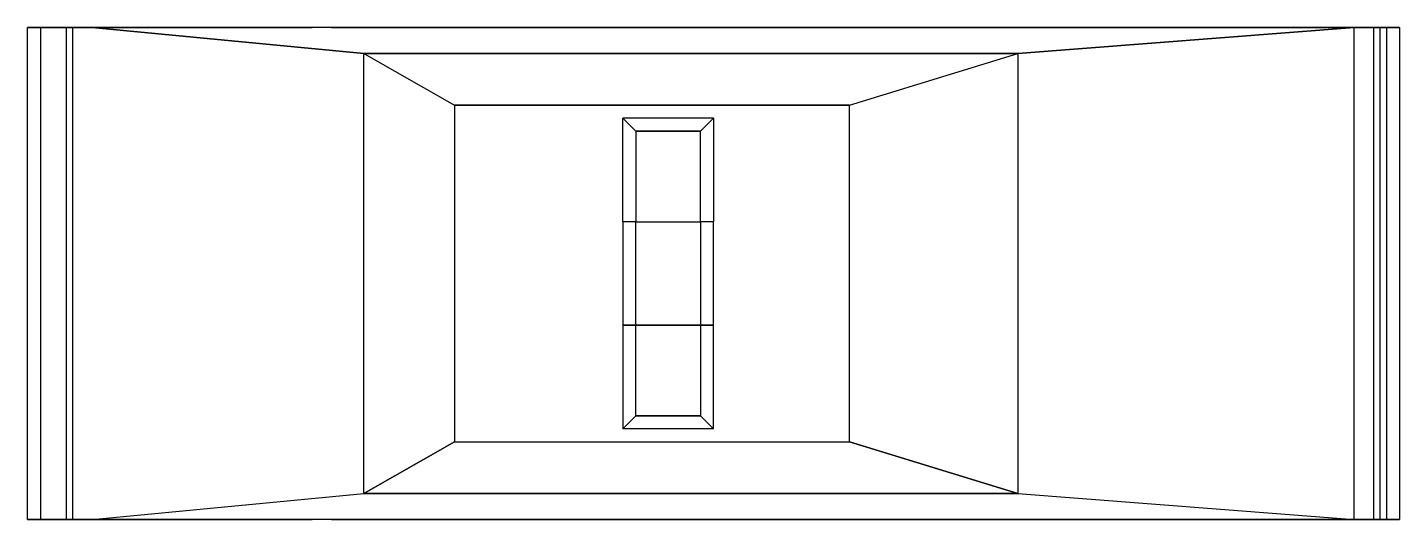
# Model space of a CAD drawing. Extents: x -5.38 to 0, y -0.97 to 0.97.
import ezdxf

# ---------------------------------------------------------------- set-up
doc = ezdxf.new("R2010")
doc.units = 0
doc.header["$LTSCALE"] = 2
for name, pattern in [('BLACK', [10000, 10000, 0]), ('GLASS_O', [10000, 10000, 0]), ('LIGHT', [10000, 10000, 0]), ('SHINY', [10000, 10000, 0])]:
    doc.linetypes.add(name, pattern=pattern)
doc.layers.get('0').update_dxf_attribs({"linetype": 'CONTINUOUS'})

msp = doc.modelspace()

# ---------------------------------------------------------------- linework, layer by layer
at = {"color": 7, "linetype": 'SHINY'}
for points in [[(-5.3848, -0.9652, 0.5588), (-5.3848, 0.9652, 0.5588), (-5.334, 0.9652, 0.4064), (-5.334, -0.9652, 0.4064)], [(-5.2324, 0.9652, 0.5842), (-5.2324, -0.9652, 0.5842), (-5.3848, -0.9652, 0.5588), (-5.3848, 0.9652, 0.5588)], [(-4.2926, 0.9652, 0.3302), (-5.334, 0.9652, 0.4064), (-5.3848, 0.9652, 0.5588), (-4.2672, 0.9652, 0.5588)], [(-5.207, -0.9652, 0.762), (-5.207, 0.9652, 0.762), (-5.2324, 0.9652, 0.5842), (-5.2324, -0.9652, 0.5842)], [(-3.429, 0.9652, 0.2286), (-1.3462, 0.9652, 0.2286), (-1.27, 0.9652, 0.5588), (-3.4798, 0.9652, 0.5588)], [(-0.1778, -0.9652, 0.9398), (-0.1778, 0.9652, 0.9398), (-1.4986, 0.8636, 1.0922), (-1.4986, -0.8636, 1.0922)], [(-0.4318, 0.9652, 0.3048), (-0.0762, 0.9652, 0.3556), (0, 0.9652, 0.5334), (-0.508, 0.9652, 0.5334)], [(-0.0508, 0.9652, 0.762), (-0.0508, -0.9652, 0.762), (-0.1778, -0.9652, 0.9398), (-0.1778, 0.9652, 0.9398)], [(0, 0.9652, 0.5334), (0, -0.9652, 0.5334), (-0.1016, -0.9652, 0.5588), (-0.1016, 0.9652, 0.5588)], [(-0.0762, -0.9652, 0.3556), (-0.0762, 0.9652, 0.3556), (0, 0.9652, 0.5334), (0, -0.9652, 0.5334)], [(-2.159, -0.6604, 1.524), (-2.159, 0.6604, 1.524), (-3.7084, 0.6604, 1.524), (-3.7084, -0.6604, 1.524)], [(-2.9972, -0.2032, 1.7018), (-2.9972, 0.2032, 1.7018), (-3.048, 0.2032, 1.5748), (-3.048, -0.2032, 1.5748)], [(-2.7432, 0.2032, 1.7018), (-2.7432, -0.2032, 1.7018), (-2.9972, -0.2032, 1.7018), (-2.9972, 0.2032, 1.7018)], [(-2.6924, -0.2032, 1.5748), (-2.6924, 0.2032, 1.5748), (-2.7432, 0.2032, 1.7018), (-2.7432, -0.2032, 1.7018)], [(-4.2926, -0.9652, 0.3302), (-5.334, -0.9652, 0.4064), (-5.3848, -0.9652, 0.5588), (-4.2672, -0.9652, 0.5588)], [(-3.429, -0.9652, 0.2286), (-1.3462, -0.9652, 0.2286), (-1.27, -0.9652, 0.5588), (-3.4798, -0.9652, 0.5588)], [(-0.4318, -0.9652, 0.3048), (-0.0762, -0.9652, 0.3556), (0, -0.9652, 0.5334), (-0.508, -0.9652, 0.5334)]]:
    msp.add_3dface(points, dxfattribs=at)
for points, invisible_edges in [([(-4.0894, 0.9652, 0.7112), (-4.2672, 0.9652, 0.5588), (-5.3848, 0.9652, 0.5588), (-5.2324, 0.9652, 0.5842)], 8), ([(-3.8608, 0.9652, 0.762), (-4.0894, 0.9652, 0.7112), (-5.2324, 0.9652, 0.5842), (-5.207, 0.9652, 0.762)], 10), ([(-5.1308, 0.9652, 0.9906), (-5.1308, -0.9652, 0.9906), (-5.207, -0.9652, 0.762), (-5.207, 0.9652, 0.762)], 1), ([(-0.1778, 0.9652, 0.9398), (-0.0508, 0.9652, 0.762), (-5.207, 0.9652, 0.762), (-5.1308, 0.9652, 0.9906)], 8), ([(-4.064, -0.8636, 1.0922), (-4.064, 0.8636, 1.0922), (-5.1308, 0.9652, 0.9906), (-5.1308, -0.9652, 0.9906)], 4), ([(-1.4986, 0.8636, 1.0922), (-0.1778, 0.9652, 0.9398), (-5.1308, 0.9652, 0.9906), (-4.064, 0.8636, 1.0922)], 2), ([(-0.889, 0.9652, 0.762), (-1.1176, 0.9652, 0.7112), (-3.6576, 0.9652, 0.7112), (-3.8608, 0.9652, 0.762)], 2), ([(-1.1176, 0.9652, 0.7112), (-1.27, 0.9652, 0.5588), (-3.4798, 0.9652, 0.5588), (-3.6576, 0.9652, 0.7112)], 8), ([(-0.0508, 0.9652, 0.762), (-0.0762, 0.9652, 0.7112), (-0.6858, 0.9652, 0.7112), (-0.889, 0.9652, 0.762)], 2), ([(-0.0762, 0.9652, 0.7112), (-0.1016, 0.9652, 0.5588), (-0.5588, 0.9652, 0.6096), (-0.6858, 0.9652, 0.7112)], 10), ([(0, 0.9652, 0.5334), (-0.508, 0.9652, 0.5334), (-0.5588, 0.9652, 0.6096), (-0.1016, 0.9652, 0.5588)], 4), ([(-1.4986, -0.8636, 1.0922), (-0.1778, -0.9652, 0.9398), (-5.1308, -0.9652, 0.9906), (-4.064, -0.8636, 1.0922)], 2), ([(-4.0894, -0.9652, 0.7112), (-4.2672, -0.9652, 0.5588), (-5.3848, -0.9652, 0.5588), (-5.2324, -0.9652, 0.5842)], 8), ([(-3.8608, -0.9652, 0.762), (-4.0894, -0.9652, 0.7112), (-5.2324, -0.9652, 0.5842), (-5.207, -0.9652, 0.762)], 10), ([(-0.1778, -0.9652, 0.9398), (-0.0508, -0.9652, 0.762), (-5.207, -0.9652, 0.762), (-5.1308, -0.9652, 0.9906)], 8), ([(-0.889, -0.9652, 0.762), (-1.1176, -0.9652, 0.7112), (-3.6576, -0.9652, 0.7112), (-3.8608, -0.9652, 0.762)], 2), ([(-1.1176, -0.9652, 0.7112), (-1.27, -0.9652, 0.5588), (-3.4798, -0.9652, 0.5588), (-3.6576, -0.9652, 0.7112)], 8), ([(-0.0508, -0.9652, 0.762), (-0.0762, -0.9652, 0.7112), (-0.6858, -0.9652, 0.7112), (-0.889, -0.9652, 0.762)], 2), ([(-0.0762, -0.9652, 0.7112), (-0.1016, -0.9652, 0.5588), (-0.5588, -0.9652, 0.6096), (-0.6858, -0.9652, 0.7112)], 10), ([(0, -0.9652, 0.5334), (-0.508, -0.9652, 0.5334), (-0.5588, -0.9652, 0.6096), (-0.1016, -0.9652, 0.5588)], 4)]:
    msp.add_3dface(points, dxfattribs=dict(at, invisible_edges=invisible_edges))
at = {"color": 8, "linetype": 'BLACK'}
for points, invisible_edges in [([(-3.5748, 0.9652, 0.4953), (-4.191, 0.9652, 0.3302), (-4.1468, 0.9652, 0.1651), (-3.5306, 0.9652, 0.3302)], 5), ([(-4.1468, 0.9652, 0.4953), (-3.6957, 0.9652, 0.6162), (-3.5748, 0.9652, 0.4953), (-4.191, 0.9652, 0.3302)], 5), ([(-4.1468, 0.9652, 0.1651), (-3.5306, 0.9652, 0.3302), (-3.5748, 0.9652, 0.1651), (-4.0259, 0.9652, 0.0442)], 5), ([(-4.0259, 0.9652, 0.6162), (-3.8608, 0.9652, 0.6604), (-3.6957, 0.9652, 0.6162), (-4.1468, 0.9652, 0.4953)], 4), ([(-3.8608, 0.9652), (-3.6957, 0.9652, 0.0442), (-3.5748, 0.9652, 0.1651), (-4.0259, 0.9652, 0.0442)], 4), ([(-1.175, 0.9652, 0.4953), (-0.7239, 0.9652, 0.6162), (-0.603, 0.9652, 0.4953), (-1.2192, 0.9652, 0.3302)], 5), ([(-0.603, 0.9652, 0.4953), (-1.2192, 0.9652, 0.3302), (-1.175, 0.9652, 0.1651), (-0.5588, 0.9652, 0.3302)], 5), ([(-1.0541, 0.9652, 0.6162), (-0.889, 0.9652, 0.6604), (-0.7239, 0.9652, 0.6162), (-1.175, 0.9652, 0.4953)], 4), ([(-1.175, 0.9652, 0.1651), (-0.5588, 0.9652, 0.3302), (-0.603, 0.9652, 0.1651), (-1.0541, 0.9652, 0.0442)], 5), ([(-0.889, 0.9652), (-0.7239, 0.9652, 0.0442), (-0.603, 0.9652, 0.1651), (-1.0541, 0.9652, 0.0442)], 4), ([(-4.1468, -0.9652, 0.4953), (-3.6957, -0.9652, 0.6162), (-3.5748, -0.9652, 0.4953), (-4.191, -0.9652, 0.3302)], 5), ([(-3.5748, -0.9652, 0.4953), (-4.191, -0.9652, 0.3302), (-4.1468, -0.9652, 0.1651), (-3.5306, -0.9652, 0.3302)], 5), ([(-4.0259, -0.9652, 0.6162), (-3.8608, -0.9652, 0.6604), (-3.6957, -0.9652, 0.6162), (-4.1468, -0.9652, 0.4953)], 4), ([(-4.1468, -0.9652, 0.1651), (-3.5306, -0.9652, 0.3302), (-3.5748, -0.9652, 0.1651), (-4.0259, -0.9652, 0.0442)], 5), ([(-3.8608, -0.9652), (-3.6957, -0.9652, 0.0442), (-3.5748, -0.9652, 0.1651), (-4.0259, -0.9652, 0.0442)], 4), ([(-0.603, -0.9652, 0.4953), (-1.2192, -0.9652, 0.3302), (-1.175, -0.9652, 0.1651), (-0.5588, -0.9652, 0.3302)], 5), ([(-1.175, -0.9652, 0.4953), (-0.7239, -0.9652, 0.6162), (-0.603, -0.9652, 0.4953), (-1.2192, -0.9652, 0.3302)], 5), ([(-1.175, -0.9652, 0.1651), (-0.5588, -0.9652, 0.3302), (-0.603, -0.9652, 0.1651), (-1.0541, -0.9652, 0.0442)], 5), ([(-1.0541, -0.9652, 0.6162), (-0.889, -0.9652, 0.6604), (-0.7239, -0.9652, 0.6162), (-1.175, -0.9652, 0.4953)], 4), ([(-0.889, -0.9652), (-0.7239, -0.9652, 0.0442), (-0.603, -0.9652, 0.1651), (-1.0541, -0.9652, 0.0442)], 4)]:
    msp.add_3dface(points, dxfattribs=dict(at, invisible_edges=invisible_edges))
msp.add_3dface([(-0.1016, -0.9652, 0.5588), (-0.1016, 0.9652, 0.5588), (-0.0508, 0.9652, 0.762), (-0.0508, -0.9652, 0.762)], dxfattribs=at)
at = {"color": 4, "linetype": 'GLASS_O'}
for points in [[(-3.7084, 0.6604, 1.524), (-3.7084, -0.6604, 1.524), (-4.064, -0.8636, 1.0922), (-4.064, 0.8636, 1.0922)], [(-1.4986, 0.8636, 1.0922), (-4.064, 0.8636, 1.0922), (-3.7084, 0.6604, 1.524), (-2.159, 0.6604, 1.524)], [(-1.4986, 0.8636, 1.0922), (-1.4986, -0.8636, 1.0922), (-2.159, -0.6604, 1.524), (-2.159, 0.6604, 1.524)], [(-1.4986, -0.8636, 1.0922), (-4.064, -0.8636, 1.0922), (-3.7084, -0.6604, 1.524), (-2.159, -0.6604, 1.524)]]:
    msp.add_3dface(points, dxfattribs=at)
at = {"color": 5, "linetype": 'LIGHT'}
for points in [[(-2.9972, 0.5588, 1.7018), (-2.9972, 0.2032, 1.7018), (-3.048, 0.2032, 1.5748), (-3.048, 0.6096, 1.5748)], [(-3.048, 0.6096, 1.5748), (-2.9972, 0.5588, 1.7018), (-2.7432, 0.5588, 1.7018), (-2.6924, 0.6096, 1.5748)], [(-2.6924, 0.6096, 1.5748), (-2.6924, 0.2032, 1.5748), (-2.7432, 0.2032, 1.7018), (-2.7432, 0.5588, 1.7018)], [(-2.7432, 0.2032, 1.7018), (-2.7432, 0.5588, 1.7018), (-2.9972, 0.5588, 1.7018), (-2.9972, 0.2032, 1.7018)]]:
    msp.add_3dface(points, dxfattribs=at)
at = {"color": 1, "linetype": 'LIGHT'}
for points in [[(-2.9972, -0.5588, 1.7018), (-2.9972, -0.2032, 1.7018), (-3.048, -0.2032, 1.5748), (-3.048, -0.6096, 1.5748)], [(-2.7432, -0.2032, 1.7018), (-2.7432, -0.5588, 1.7018), (-2.9972, -0.5588, 1.7018), (-2.9972, -0.2032, 1.7018)], [(-2.6924, -0.6096, 1.5748), (-2.6924, -0.2032, 1.5748), (-2.7432, -0.2032, 1.7018), (-2.7432, -0.5588, 1.7018)], [(-3.048, -0.6096, 1.5748), (-2.9972, -0.5588, 1.7018), (-2.7432, -0.5588, 1.7018), (-2.6924, -0.6096, 1.5748)]]:
    msp.add_3dface(points, dxfattribs=at)

doc.saveas('drawing.dxf')
